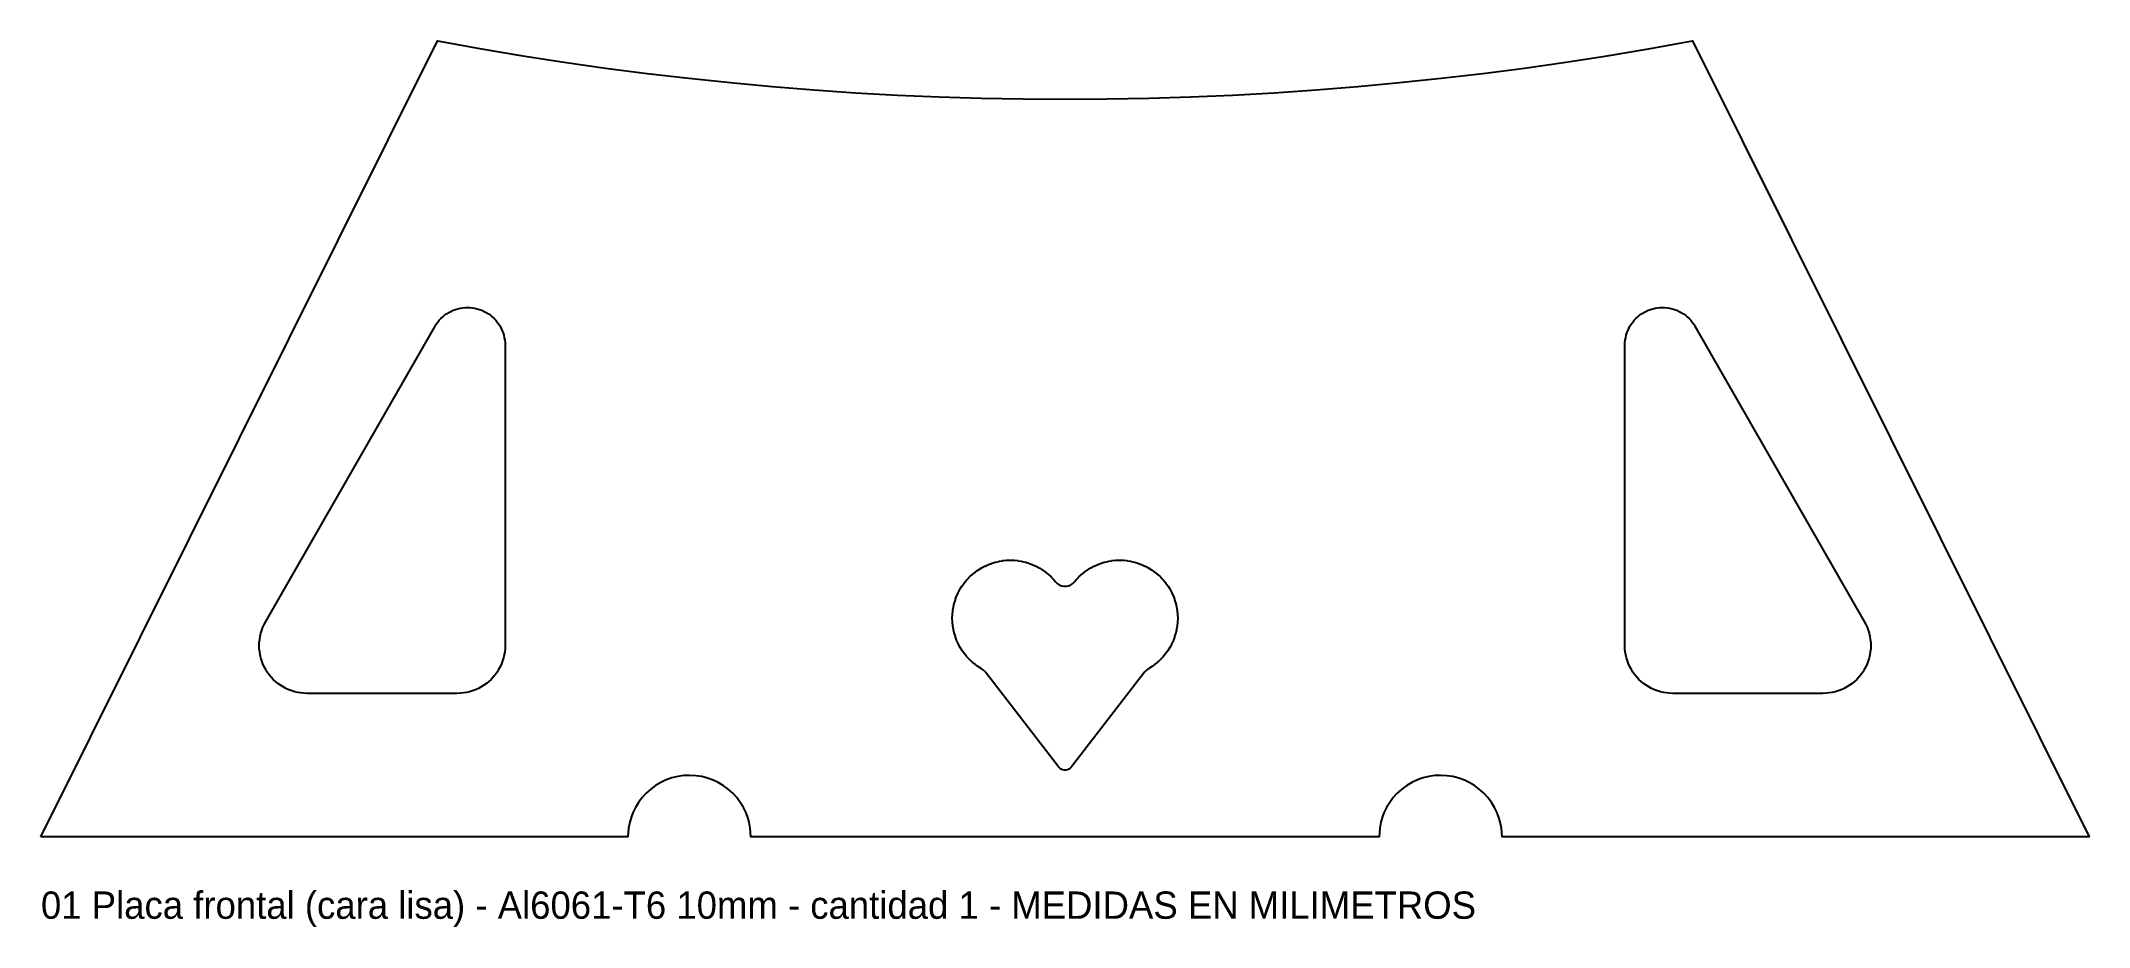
# Model space of a CAD drawing. Header units: millimetres. Extents: x -150 to 150, y -13 to 117.
import ezdxf

# ---------------------------------------------------------------- set-up
doc = ezdxf.new("R2010")
doc.units = ezdxf.units.MM
doc.layers.add('CORTE', color=1, linetype='Continuous')
doc.layers.add('NOTAS', color=3, linetype='Continuous')

msp = doc.modelspace()

# ---------------------------------------------------------------- linework, layer by layer
at = {"layer": 'CORTE'}
for points in [[(-149.97, 0.01), (-91.89, 116.51), (-85.47, 115.36), (-79.42, 114.35), (-73.35, 113.41), (-67.28, 112.55), (-61.19, 111.76), (-55.1, 111.05), (-49, 110.41), (-42.89, 109.84), (-36.79, 109.36), (-30.67, 108.94), (-24.55, 108.6), (-18.42, 108.34), (-12.28, 108.15), (-6.15, 108.04), (-0.01, 108), (6.12, 108.04), (12.26, 108.15), (18.39, 108.34), (24.52, 108.6), (30.65, 108.94), (36.77, 109.35), (42.89, 109.84), (49, 110.41), (55.1, 111.05), (61.19, 111.76), (67.28, 112.55), (73.35, 113.41), (79.42, 114.35), (85.47, 115.36), (91.89, 116.51), (149.97, 0.01), (64.1, 0), (64.01, 0.01), (63.91, 1.27), (63.74, 2.14), (63.6, 2.66), (63.3, 3.49), (62.91, 4.29), (62.45, 5.04), (61.93, 5.75), (61.33, 6.4), (60.67, 6.99), (59.96, 7.51), (59.2, 7.96), (58.49, 8.3), (57.66, 8.6), (56.8, 8.82), (55.93, 8.95), (55.05, 9), (54.17, 8.96), (53.29, 8.84), (52.43, 8.63), (51.6, 8.33), (50.8, 7.96), (50.04, 7.51), (49.33, 6.99), (48.67, 6.4), (48.07, 5.75), (47.55, 5.04), (47.09, 4.29), (46.7, 3.49), (46.51, 2.99), (46.26, 2.14), (46.09, 1.27), (45.99, 0.01), (45.9, 0), (-45.9, 0), (-45.99, 0.01), (-46.09, 1.27), (-46.26, 2.14), (-46.4, 2.66), (-46.7, 3.49), (-47.09, 4.29), (-47.55, 5.04), (-48.07, 5.75), (-48.67, 6.4), (-49.33, 6.99), (-50.04, 7.51), (-50.8, 7.96), (-51.51, 8.3), (-52.34, 8.6), (-53.2, 8.82), (-54.07, 8.95), (-54.95, 9), (-55.83, 8.96), (-56.71, 8.84), (-57.57, 8.63), (-58.4, 8.33), (-59.2, 7.96), (-59.96, 7.51), (-60.67, 6.99), (-61.33, 6.4), (-61.93, 5.75), (-62.45, 5.04), (-62.91, 4.29), (-63.3, 3.49), (-63.49, 2.99), (-63.74, 2.14), (-63.91, 1.27), (-64.01, 0.01), (-64.1, 0), (-149.97, 0.01)], [(-111, 21), (-111.46, 21.01), (-111.91, 21.06), (-112.37, 21.13), (-112.81, 21.24), (-113.25, 21.37), (-113.68, 21.53), (-114.1, 21.72), (-114.5, 21.94), (-114.89, 22.18), (-115.26, 22.45), (-115.62, 22.74), (-115.95, 23.05), (-116.26, 23.38), (-116.55, 23.74), (-116.82, 24.11), (-117.06, 24.5), (-117.28, 24.9), (-117.47, 25.32), (-117.63, 25.75), (-117.76, 26.19), (-117.87, 26.63), (-117.94, 27.09), (-117.99, 27.54), (-118, 28), (-117.99, 28.46), (-117.94, 28.91), (-117.87, 29.37), (-117.76, 29.81), (-117.63, 30.25), (-117.47, 30.68), (-117.28, 31.1), (-117.06, 31.5), (-92.26, 74.75), (-92.07, 75.06), (-91.86, 75.35), (-91.64, 75.63), (-91.39, 75.89), (-91.13, 76.14), (-90.85, 76.36), (-90.56, 76.57), (-90.25, 76.76), (-89.93, 76.93), (-89.6, 77.08), (-89.27, 77.21), (-88.92, 77.31), (-88.57, 77.39), (-88.22, 77.45), (-87.86, 77.49), (-87.5, 77.5), (-87.14, 77.49), (-86.78, 77.45), (-86.43, 77.39), (-86.08, 77.31), (-85.73, 77.21), (-85.4, 77.08), (-85.07, 76.93), (-84.75, 76.76), (-84.44, 76.57), (-84.15, 76.36), (-83.87, 76.14), (-83.61, 75.89), (-83.36, 75.63), (-83.14, 75.35), (-82.93, 75.06), (-82.74, 74.75), (-82.57, 74.43), (-82.42, 74.1), (-82.29, 73.77), (-82.19, 73.42), (-82.11, 73.07), (-82.05, 72.72), (-82.01, 72.36), (-82, 72), (-82, 28), (-82.01, 27.54), (-82.06, 27.09), (-82.13, 26.63), (-82.24, 26.19), (-82.37, 25.75), (-82.53, 25.32), (-82.72, 24.9), (-82.94, 24.5), (-83.18, 24.11), (-83.45, 23.74), (-83.74, 23.38), (-84.05, 23.05), (-84.38, 22.74), (-84.74, 22.45), (-85.11, 22.18), (-85.5, 21.94), (-85.9, 21.72), (-86.32, 21.53), (-86.75, 21.37), (-87.19, 21.24), (-87.63, 21.13), (-88.09, 21.06), (-88.54, 21.01), (-89, 21), (-111, 21)], [(89, 21), (88.54, 21.01), (88.09, 21.06), (87.63, 21.13), (87.19, 21.24), (86.75, 21.37), (86.32, 21.53), (85.9, 21.72), (85.5, 21.94), (85.11, 22.18), (84.74, 22.45), (84.38, 22.74), (84.05, 23.05), (83.74, 23.38), (83.45, 23.74), (83.18, 24.11), (82.94, 24.5), (82.72, 24.9), (82.53, 25.32), (82.37, 25.75), (82.24, 26.19), (82.13, 26.63), (82.06, 27.09), (82.01, 27.54), (82, 28), (82, 72), (82.01, 72.36), (82.05, 72.72), (82.11, 73.07), (82.19, 73.42), (82.29, 73.77), (82.42, 74.1), (82.57, 74.43), (82.74, 74.75), (82.93, 75.06), (83.14, 75.35), (83.36, 75.63), (83.61, 75.89), (83.87, 76.14), (84.15, 76.36), (84.44, 76.57), (84.75, 76.76), (85.07, 76.93), (85.4, 77.08), (85.73, 77.21), (86.08, 77.31), (86.43, 77.39), (86.78, 77.45), (87.14, 77.49), (87.5, 77.5), (87.86, 77.49), (88.22, 77.45), (88.57, 77.39), (88.92, 77.31), (89.27, 77.21), (89.6, 77.08), (89.93, 76.93), (90.25, 76.76), (90.56, 76.57), (90.85, 76.36), (91.13, 76.14), (91.39, 75.89), (91.64, 75.63), (91.86, 75.35), (92.07, 75.06), (92.26, 74.75), (117.06, 31.5), (117.28, 31.1), (117.47, 30.68), (117.63, 30.25), (117.76, 29.81), (117.87, 29.37), (117.94, 28.91), (117.99, 28.46), (118, 28), (117.99, 27.54), (117.94, 27.09), (117.87, 26.63), (117.76, 26.19), (117.63, 25.75), (117.47, 25.32), (117.28, 24.9), (117.06, 24.5), (116.82, 24.11), (116.55, 23.74), (116.26, 23.38), (115.95, 23.05), (115.62, 22.74), (115.26, 22.45), (114.89, 22.18), (114.5, 21.94), (114.1, 21.72), (113.68, 21.53), (113.25, 21.37), (112.81, 21.24), (112.37, 21.13), (111.91, 21.06), (111.46, 21.01), (111, 21), (89, 21)], [(-12.28, 24.66), (-12.29, 24.66), (-12.68, 24.91), (-12.71, 24.93), (-12.73, 24.94), (-12.76, 24.96), (-13.13, 25.23), (-13.17, 25.25), (-13.18, 25.26), (-13.21, 25.29), (-13.57, 25.58), (-13.6, 25.6), (-13.61, 25.62), (-13.64, 25.64), (-13.97, 25.96), (-14, 25.98), (-14.02, 26), (-14.04, 26.03), (-14.36, 26.36), (-14.38, 26.39), (-14.4, 26.4), (-14.42, 26.43), (-14.71, 26.79), (-14.74, 26.82), (-14.75, 26.83), (-14.77, 26.87), (-15.04, 27.24), (-15.06, 27.27), (-15.07, 27.29), (-15.09, 27.32), (-15.34, 27.71), (-15.36, 27.74), (-15.37, 27.76), (-15.38, 27.79), (-15.6, 28.2), (-15.62, 28.23), (-15.63, 28.25), (-15.64, 28.29), (-15.83, 28.7), (-15.85, 28.74), (-15.86, 28.76), (-15.87, 28.79), (-16.03, 29.22), (-16.04, 29.26), (-16.05, 29.28), (-16.06, 29.31), (-16.2, 29.75), (-16.21, 29.79), (-16.21, 29.81), (-16.22, 29.85), (-16.33, 30.29), (-16.33, 30.33), (-16.34, 30.35), (-16.34, 30.39), (-16.42, 30.84), (-16.43, 30.88), (-16.43, 30.9), (-16.43, 30.94), (-16.48, 31.4), (-16.48, 31.43), (-16.48, 31.45), (-16.48, 31.49), (-16.5, 31.95), (-16.5, 31.99), (-16.5, 32.01), (-16.5, 32.05), (-16.48, 32.51), (-16.48, 32.55), (-16.48, 32.57), (-16.48, 32.6), (-16.43, 33.06), (-16.43, 33.1), (-16.43, 33.12), (-16.42, 33.16), (-16.34, 33.61), (-16.34, 33.65), (-16.33, 33.67), (-16.33, 33.71), (-16.22, 34.15), (-16.21, 34.19), (-16.21, 34.21), (-16.2, 34.25), (-16.06, 34.69), (-16.05, 34.72), (-16.04, 34.74), (-16.03, 34.78), (-15.87, 35.21), (-15.86, 35.24), (-15.85, 35.26), (-15.83, 35.3), (-15.64, 35.71), (-15.63, 35.75), (-15.62, 35.77), (-15.6, 35.8), (-15.38, 36.21), (-15.37, 36.24), (-15.36, 36.26), (-15.34, 36.29), (-15.09, 36.68), (-15.07, 36.71), (-15.06, 36.73), (-15.04, 36.76), (-14.77, 37.13), (-14.75, 37.17), (-14.74, 37.18), (-14.71, 37.21), (-14.42, 37.57), (-14.4, 37.6), (-14.38, 37.61), (-14.36, 37.64), (-14.04, 37.97), (-14.02, 38), (-14, 38.02), (-13.97, 38.04), (-13.64, 38.36), (-13.61, 38.38), (-13.6, 38.4), (-13.57, 38.42), (-13.21, 38.71), (-13.18, 38.74), (-13.17, 38.75), (-13.13, 38.77), (-12.76, 39.04), (-12.73, 39.06), (-12.71, 39.07), (-12.68, 39.09), (-12.29, 39.34), (-12.26, 39.36), (-12.24, 39.37), (-12.21, 39.38), (-11.8, 39.6), (-11.77, 39.62), (-11.75, 39.63), (-11.71, 39.64), (-11.3, 39.83), (-11.26, 39.85), (-11.24, 39.86), (-11.21, 39.87), (-10.78, 40.03), (-10.74, 40.04), (-10.72, 40.05), (-10.69, 40.06), (-10.25, 40.2), (-10.21, 40.21), (-10.19, 40.21), (-10.15, 40.22), (-9.71, 40.33), (-9.67, 40.33), (-9.65, 40.34), (-9.61, 40.34), (-9.16, 40.42), (-9.12, 40.43), (-9.1, 40.43), (-9.06, 40.43), (-8.6, 40.48), (-8.57, 40.48), (-8.55, 40.48), (-8.51, 40.48), (-8.05, 40.5), (-8.01, 40.5), (-7.99, 40.5), (-7.95, 40.5), (-7.49, 40.48), (-7.45, 40.48), (-7.43, 40.48), (-7.4, 40.48), (-6.94, 40.43), (-6.9, 40.43), (-6.88, 40.43), (-6.84, 40.42), (-6.39, 40.34), (-6.35, 40.34), (-6.33, 40.33), (-6.29, 40.33), (-5.85, 40.22), (-5.81, 40.21), (-5.79, 40.21), (-5.75, 40.2), (-5.31, 40.06), (-5.28, 40.05), (-5.26, 40.04), (-5.22, 40.03), (-4.79, 39.87), (-4.76, 39.86), (-4.74, 39.85), (-4.7, 39.83), (-4.29, 39.64), (-4.25, 39.63), (-4.23, 39.62), (-4.2, 39.6), (-3.79, 39.38), (-3.76, 39.37), (-3.74, 39.36), (-3.71, 39.34), (-3.32, 39.09), (-3.29, 39.07), (-3.27, 39.06), (-3.24, 39.04), (-2.87, 38.77), (-2.83, 38.75), (-2.82, 38.74), (-2.79, 38.71), (-2.43, 38.42), (-2.4, 38.4), (-2.39, 38.38), (-2.36, 38.36), (-2.03, 38.04), (-2, 38.02), (-1.98, 38), (-1.96, 37.97), (-1.64, 37.64), (-1.62, 37.61), (-1.6, 37.6), (-1.58, 37.57), (-1.43, 37.38), (-1.14, 37.09), (-0.85, 36.9), (-0.52, 36.76), (-0.18, 36.7), (0.18, 36.7), (0.52, 36.76), (0.85, 36.9), (1.14, 37.09), (1.43, 37.38), (1.58, 37.57), (1.6, 37.6), (1.62, 37.61), (1.64, 37.64), (1.96, 37.97), (1.98, 38), (2, 38.02), (2.03, 38.04), (2.36, 38.36), (2.39, 38.38), (2.4, 38.4), (2.43, 38.42), (2.79, 38.71), (2.82, 38.74), (2.83, 38.75), (2.87, 38.77), (3.24, 39.04), (3.27, 39.06), (3.29, 39.07), (3.32, 39.09), (3.71, 39.34), (3.74, 39.36), (3.76, 39.37), (3.79, 39.38), (4.2, 39.6), (4.23, 39.62), (4.25, 39.63), (4.29, 39.64), (4.7, 39.83), (4.74, 39.85), (4.76, 39.86), (4.79, 39.87), (5.22, 40.03), (5.26, 40.04), (5.28, 40.05), (5.31, 40.06), (5.75, 40.2), (5.79, 40.21), (5.81, 40.21), (5.85, 40.22), (6.29, 40.33), (6.33, 40.33), (6.35, 40.34), (6.39, 40.34), (6.84, 40.42), (6.88, 40.43), (6.9, 40.43), (6.94, 40.43), (7.4, 40.48), (7.43, 40.48), (7.45, 40.48), (7.49, 40.48), (7.95, 40.5), (7.99, 40.5), (8.01, 40.5), (8.05, 40.5), (8.51, 40.48), (8.55, 40.48), (8.57, 40.48), (8.6, 40.48), (9.06, 40.43), (9.1, 40.43), (9.12, 40.43), (9.16, 40.42), (9.61, 40.34), (9.65, 40.34), (9.67, 40.33), (9.71, 40.33), (10.15, 40.22), (10.19, 40.21), (10.21, 40.21), (10.25, 40.2), (10.69, 40.06), (10.72, 40.05), (10.74, 40.04), (10.78, 40.03), (11.21, 39.87), (11.24, 39.86), (11.26, 39.85), (11.3, 39.83), (11.71, 39.64), (11.75, 39.63), (11.77, 39.62), (11.8, 39.6), (12.21, 39.38), (12.24, 39.37), (12.26, 39.36), (12.29, 39.34), (12.68, 39.09), (12.71, 39.07), (12.73, 39.06), (12.76, 39.04), (13.13, 38.77), (13.17, 38.75), (13.18, 38.74), (13.21, 38.71), (13.57, 38.42), (13.6, 38.4), (13.61, 38.38), (13.64, 38.36), (13.97, 38.04), (14, 38.02), (14.02, 38), (14.04, 37.97), (14.36, 37.64), (14.38, 37.61), (14.4, 37.6), (14.42, 37.57), (14.71, 37.21), (14.74, 37.18), (14.75, 37.17), (14.77, 37.13), (15.04, 36.76), (15.06, 36.73), (15.07, 36.71), (15.09, 36.68), (15.34, 36.29), (15.36, 36.26), (15.37, 36.24), (15.38, 36.21), (15.6, 35.8), (15.62, 35.77), (15.63, 35.75), (15.64, 35.71), (15.83, 35.3), (15.85, 35.26), (15.86, 35.24), (15.87, 35.21), (16.03, 34.78), (16.04, 34.74), (16.05, 34.72), (16.06, 34.69), (16.2, 34.25), (16.21, 34.21), (16.21, 34.19), (16.22, 34.15), (16.33, 33.71), (16.33, 33.67), (16.34, 33.65), (16.34, 33.61), (16.42, 33.16), (16.43, 33.12), (16.43, 33.1), (16.43, 33.06), (16.48, 32.6), (16.48, 32.57), (16.48, 32.55), (16.48, 32.51), (16.5, 32.05), (16.5, 32.01), (16.5, 31.99), (16.5, 31.95), (16.48, 31.49), (16.48, 31.45), (16.48, 31.43), (16.48, 31.4), (16.43, 30.94), (16.43, 30.9), (16.43, 30.88), (16.42, 30.84), (16.34, 30.39), (16.34, 30.35), (16.33, 30.33), (16.33, 30.29), (16.22, 29.85), (16.21, 29.81), (16.21, 29.79), (16.2, 29.75), (16.06, 29.31), (16.05, 29.28), (16.04, 29.26), (16.03, 29.22), (15.87, 28.79), (15.86, 28.76), (15.85, 28.74), (15.83, 28.7), (15.64, 28.29), (15.63, 28.25), (15.62, 28.23), (15.6, 28.2), (15.38, 27.79), (15.37, 27.76), (15.36, 27.74), (15.34, 27.71), (15.09, 27.32), (15.07, 27.29), (15.06, 27.27), (15.04, 27.24), (14.77, 26.87), (14.75, 26.83), (14.74, 26.82), (14.71, 26.79), (14.42, 26.43), (14.4, 26.4), (14.38, 26.39), (14.36, 26.36), (14.04, 26.03), (14.02, 26), (14, 25.98), (13.97, 25.96), (13.64, 25.64), (13.61, 25.62), (13.6, 25.6), (13.57, 25.58), (13.21, 25.29), (13.18, 25.26), (13.17, 25.25), (13.13, 25.23), (12.76, 24.96), (12.73, 24.94), (12.71, 24.93), (12.68, 24.91), (12.29, 24.66), (12.28, 24.66), (11.94, 24.42), (11.66, 24.12), (0.95, 10.23), (0.78, 10.06), (0.58, 9.92), (0.36, 9.82), (0.12, 9.77), (-0.12, 9.77), (-0.36, 9.82), (-0.58, 9.92), (-0.78, 10.06), (-0.95, 10.23), (-11.66, 24.12), (-11.94, 24.42), (-12.28, 24.66)]]:
    msp.add_lwpolyline(points, close=True, dxfattribs=at)

# ---------------------------------------------------------------- texts
at = {"layer": 'NOTAS'}
msp.add_text('01 Placa frontal (cara lisa) - Al6061-T6 10mm - cantidad 1 - MEDIDAS EN MILIMETROS', height=4, dxfattribs=at).set_placement((-149.97, -12))

doc.saveas('drawing.dxf')
